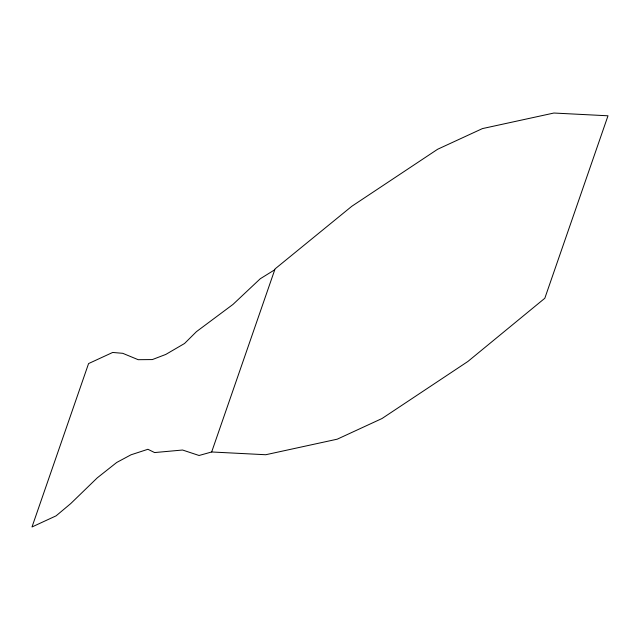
<?xml version="1.0" encoding="UTF-8"?>
<svg xmlns="http://www.w3.org/2000/svg" width="640" height="640" viewBox="0 0 640 640"><rect width="100%" height="100%" fill="white"/><g stroke="black" fill="none" stroke-linecap="round" stroke-linejoin="round"><path stroke-width="0.96" d="M211.664 451.976L275.056 268.912L351.792 206.288L437.624 149.264L482.432 128.592L553.896 113.032L608 115.792L544.816 298.264L467.864 361.488L382.032 418.512L337.232 439.184L265.76 454.736L211.664 451.976L199.064 455.488L182.56 450.024L154.592 452.56L147.904 449.288L131.016 454.8L116.704 462.472L97.264 477.856L70.696 503.616L56.096 515.848L32 526.968L88.576 363.576L112.672 352.456L122.736 353.312L138.184 359.688L152.336 359.576L165.768 354.448L184.536 343.496L196.464 331.64L232.976 304.424L260.264 278.752L274.76 269.76"/></g></svg>
